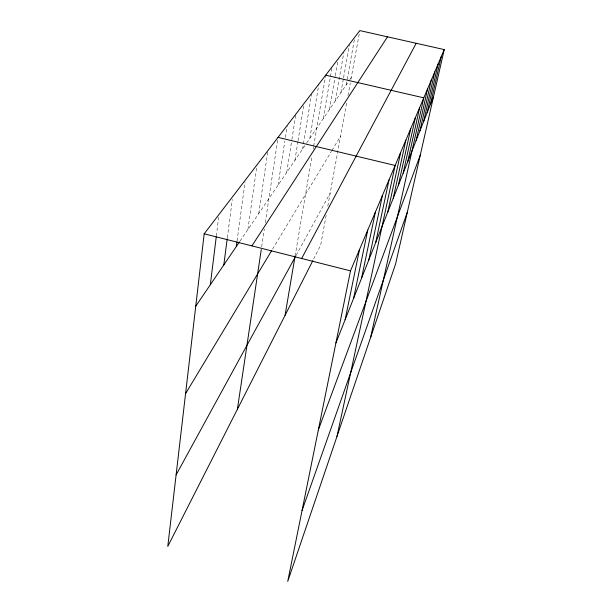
<?xml version="1.0" encoding="UTF-8"?>
<svg xmlns="http://www.w3.org/2000/svg" width="612" height="612" viewBox="0 0 612 612"><rect width="100%" height="100%" fill="white"/><g stroke="black" fill="none" stroke-linecap="round" stroke-linejoin="round"><path stroke-width="0.46" stroke-dasharray="3.06 2.29" d="M216.35 236.002L218.66 217.26M227.335 237.777L232.308 199.413M237.073 240.914L245.045 181.994M247.937 229.439L256.879 165.775M258.769 213.504L267.758 151.562M261.684 246.751L264.33 229.087M265.294 222.592L277.902 138.32M278.085 185.084L284.817 141.219M285.391 137.493L287.105 126.294M286.737 172.355L291.756 140.4M291.901 139.46L295.887 114.077M294.885 160.375L297.876 141.716M298.029 140.783L303.858 104.407M302.573 149.06L311.508 94.432M309.84 138.381L318.722 85.007M295.114 255.931L311.967 156.328M313.214 148.938L313.535 147.064M313.688 146.123L325.691 75.177M323.228 118.682L331.987 67.68M329.409 109.579L335.147 76.645M335.315 75.704L338.099 59.708M335.292 100.934L343.898 52.127M340.884 92.703L343.393 78.65M343.562 77.716L349.414 44.921M346.216 84.861L354.662 38.066M326.127 215.347L320.68 245.167L313.26 259.794M327.81 206.122L346.629 102.969M347.983 95.556L350.301 82.834M350.967 79.2L359.665 31.533M296.124 255.395L330.189 193.078M272.547 249.145L331.467 151.271M331.956 150.453L340.578 136.139M240.011 241.09L306.207 143.721M306.727 142.956L349.268 80.379M349.773 79.629L351.296 77.387"/><path stroke-width="0.92" d="M444.22 49.587L350.485 270.864L287.732 581.4L395.582 263.979L444.22 49.587L359.833 30.6L204.178 233.807L167.78 546.409L312.831 260.628M210.337 284.748L216.235 236.943M223.816 264.912L227.213 238.718M236.316 246.529L236.951 241.855M237.38 409.29L261.27 249.535M285.062 315.341L295.114 255.931M345.137 319.686L359.474 249.642M353.644 298.205L367.751 230.112M361.524 278.315L375.385 212.089M368.845 259.84L382.454 195.396M375.661 242.643L389.025 179.89M336.967 436.486L395.138 165.454L278.039 137.379M387.794 212.004L400.684 152.365M393.225 198.296L405.878 140.094M398.336 185.405L410.759 128.566M403.147 173.242L415.357 117.726M407.699 161.767L419.687 107.498M370.566 337.61L423.779 97.844L325.691 75.177M416.076 140.622L427.643 88.709M419.939 130.861L431.307 80.057M423.611 121.589L434.788 71.856M427.107 112.776L438.085 64.061M430.435 104.377L441.229 56.648M302.053 510.53L407.378 211.974M318.355 429.876L420.283 155.096M335.919 342.95L433.602 96.375M301.647 258.493L416.191 43.276M176.111 474.897L294.8 257.813M185.574 393.638L271.59 250.736M251.907 245.894L387.495 36.827M195.748 306.199L239.483 241.862M204.178 233.807L350.485 270.864"/></g></svg>
